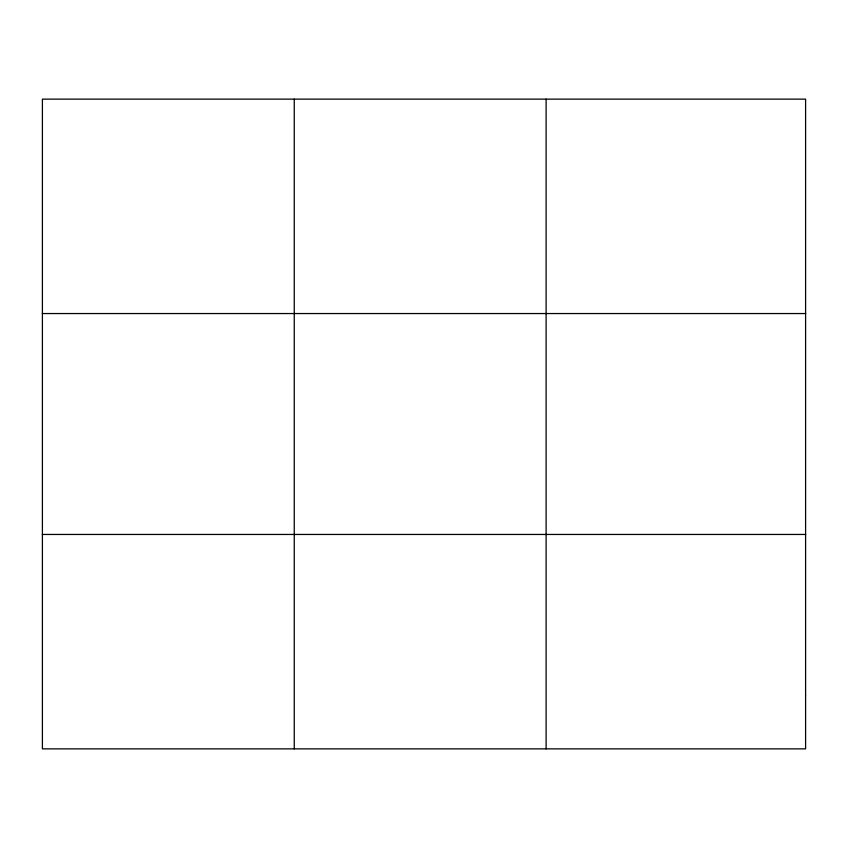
<?xml version="1.0" encoding="UTF-8"?>
<svg xmlns="http://www.w3.org/2000/svg" width="848" height="848" viewBox="0 0 848 848"><rect width="100%" height="100%" fill="white"/><g stroke="black" fill="none" stroke-linecap="round" stroke-linejoin="round"><path stroke-width="1.27" d="M294.256 99.131L294.256 748.869M546.112 99.131L546.112 748.869M42.4 313.548L805.6 313.548M42.4 534.452L805.6 534.452M805.6 695.265L805.6 748.869L42.4 748.869L42.4 99.131L805.6 99.131L805.6 695.265"/></g></svg>
